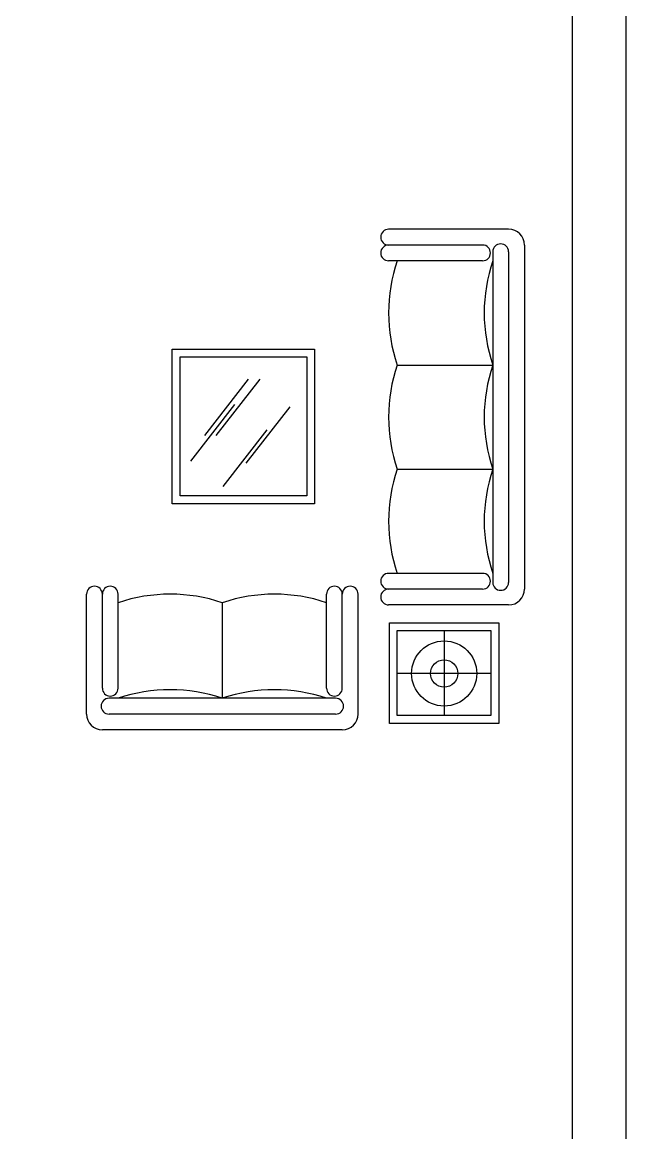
# Model space of a CAD drawing. Header units: inches. Extents: x 10.1 to 52.6, y 12.1 to 36.9.
# Drawn here: x 48.8 to 52.62, y 21.44 to 28.48 of the extents above; entities that cross this region are included whole.
import ezdxf

# ---------------------------------------------------------------- set-up
doc = ezdxf.new("R2010")
doc.units = ezdxf.units.IN
doc.header["$MEASUREMENT"] = 0
doc.layers.add('4', color=4, linetype='Continuous')
doc.layers.add('kadrbm', color=4, linetype='Continuous')

# ---------------------------------------------------------------- blocks, each defined once
blk = doc.blocks.new('kadrbm')
at = {"layer": 'kadrbm', "color": 4}
blk.add_lwpolyline([(0, 0), (0, 24.7972), (21, 24.7972), (21, 0), (0, 0)], close=True, dxfattribs=at)
blk.add_lwpolyline([(20.6631, 0.3257), (20.6631, 24.4603), (0.3369, 24.4603), (0.3369, 0.3257), (20.6631, 0.3257)], dxfattribs=at)

msp = doc.modelspace()

# ---------------------------------------------------------------- linework, layer by layer
at = {"layer": '4'}
for p, q in [((51.8789, 27.1692, 1.92), (51.1189, 27.1692, 1.92)), ((51.7143, 27.0692, 1.92), (51.1189, 27.0692, 1.92)), ((51.7789, 27.0268, 1.92), (51.7789, 24.9317, 1.92)), ((51.8789, 27.0268, 1.92), (51.8789, 24.9317, 1.92)), ((51.9789, 27.0692, 1.92), (51.9789, 24.8892, 1.92)), ((51.7143, 26.9692, 1.92), (51.1189, 26.9692, 1.92)), ((49.7475, 25.4293, 1.92), (49.7475, 26.4103, 1.92)), ((49.7475, 26.4103, 1.92), (50.6501, 26.4103, 1.92)), ((50.6501, 26.4103, 1.92), (50.6501, 25.4293, 1.92)), ((49.7975, 25.4793, 1.92), (49.7975, 26.3603, 1.92)), ((49.7975, 26.3603, 1.92), (50.6001, 26.3603, 1.92)), ((50.6001, 26.3603, 1.92), (50.6001, 25.4793, 1.92)), ((51.1734, 26.3092, 1.92), (51.7789, 26.3092, 1.92)), ((50.2299, 26.2194, 1.92), (49.952, 25.8616, 1.92)), ((50.303, 26.2194, 1.92), (50.0251, 25.8616, 1.92)), ((50.1421, 26.0588, 1.92), (49.8643, 25.701, 1.92)), ((50.4931, 26.0442, 1.92), (50.2152, 25.6863, 1.92)), ((50.3468, 25.8981, 1.92), (50.069, 25.5403, 1.92)), ((51.1734, 25.6492, 1.92), (51.7789, 25.6492, 1.92)), ((50.6001, 25.4793, 1.92), (49.7975, 25.4793, 1.92)), ((50.6501, 25.4293, 1.92), (49.7475, 25.4293, 1.92)), ((51.7143, 24.9892, 1.92), (51.1189, 24.9892, 1.92)), ((49.2056, 24.0975, 1.92), (49.2056, 24.8575, 1.92)), ((49.3056, 24.2621, 1.92), (49.3056, 24.8575, 1.92)), ((49.4056, 24.2621, 1.92), (49.4056, 24.8575, 1.92)), ((50.7256, 24.2621, 1.92), (50.7256, 24.8575, 1.92)), ((50.8256, 24.2621, 1.92), (50.8256, 24.8575, 1.92)), ((50.9256, 24.0975, 1.92), (50.9256, 24.8575, 1.92)), ((51.7143, 24.8892, 1.92), (51.1189, 24.8892, 1.92)), ((50.0656, 24.803, 1.92), (50.0656, 24.1975, 1.92)), ((51.8789, 24.7892, 1.92), (51.1189, 24.7892, 1.92)), ((51.1239, 24.0378, 1.92), (51.1239, 24.6763, 1.92)), ((51.1239, 24.6763, 1.92), (51.8175, 24.6763, 1.92)), ((51.1739, 24.0878, 1.92), (51.1739, 24.6263, 1.92)), ((51.1739, 24.6263, 1.92), (51.7675, 24.6263, 1.92)), ((51.4707, 24.6263, 1.92), (51.4707, 24.0878, 1.92)), ((51.7675, 24.6263, 1.92), (51.7675, 24.0878, 1.92)), ((51.8175, 24.6763, 1.92), (51.8175, 24.0378, 1.92)), ((51.1739, 24.3571, 1.92), (51.7675, 24.3571, 1.92)), ((50.7832, 24.1975, 1.92), (49.3481, 24.1975, 1.92)), ((50.7832, 24.0975, 1.92), (49.3481, 24.0975, 1.92)), ((51.7675, 24.0878, 1.92), (51.1739, 24.0878, 1.92)), ((50.8256, 23.9975, 1.92), (49.3056, 23.9975, 1.92)), ((51.8175, 24.0378, 1.92), (51.1239, 24.0378, 1.92))]:
    msp.add_line(p, q, dxfattribs=at)
for radius in [0.2063, 0.0863]:
    msp.add_circle((51.4707, 24.355, 1.92), radius, dxfattribs=at)
for centre, radius, start, end in [((51.1189, 27.1192, 1.92), 0.05, 90, 270), ((51.8789, 27.0692, 1.92), 0.1, 0, 90), ((51.1189, 27.0192, 1.92), 0.05, 90, 270), ((51.7143, 27.0192, 1.92), 0.05, 270, 90), ((51.8289, 27.0268, 1.92), 0.05, 0, 180), ((52.1445, 26.6392, 1.92), 1.0256, 161.2309, 198.7691), ((52.75, 26.6392, 1.92), 1.0256, 161.2309, 198.7691), ((52.1445, 25.9792, 1.92), 1.0256, 161.2309, 198.7691), ((52.75, 25.9792, 1.92), 1.0256, 161.2309, 198.7691), ((52.1445, 25.3192, 1.92), 1.0256, 161.2309, 198.7691), ((52.75, 25.3192, 1.92), 1.0256, 161.2309, 198.7691), ((51.1189, 24.9392, 1.92), 0.05, 90, 270), ((51.7143, 24.9392, 1.92), 0.05, 270, 90), ((49.2556, 24.8575, 1.92), 0.05, 0, 180), ((49.3556, 24.8575, 1.92), 0.05, 0, 180), ((50.7756, 24.8575, 1.92), 0.05, 0, 180), ((50.8756, 24.8575, 1.92), 0.05, 0, 180), ((51.8289, 24.9317, 1.92), 0.05, 180, 0), ((49.7356, 23.8319, 1.92), 1.0256, 71.2309, 108.7691), ((50.3956, 23.8319, 1.92), 1.0256, 71.2309, 108.7691), ((51.1189, 24.8392, 1.92), 0.05, 90, 270), ((51.8789, 24.8892, 1.92), 0.1, 270, 0), ((50.0656, 24.803, 1.92), 4.067383956680332e-15, 153.43495, 194.03624), ((49.3556, 24.2621, 1.92), 0.05, 180, 0), ((49.7356, 23.2264, 1.92), 1.0256, 71.2309, 108.7691), ((50.3956, 23.2264, 1.92), 1.0256, 71.2309, 108.7691), ((50.7756, 24.2621, 1.92), 0.05, 180, 0), ((49.3481, 24.1475, 1.92), 0.05, 90, 270), ((50.7832, 24.1475, 1.92), 0.05, 270, 90), ((49.3056, 24.0975, 1.92), 0.1, 180, 270), ((50.8256, 24.0975, 1.92), 0.1, 270, 0)]:
    msp.add_arc(centre, radius, start, end, dxfattribs=at)

# ---------------------------------------------------------------- block references
at = {"layer": 'kadrbm'}
msp.add_blockref('kadrbm', (31.6213, 12.0665), dxfattribs=at)

doc.saveas('drawing.dxf')
